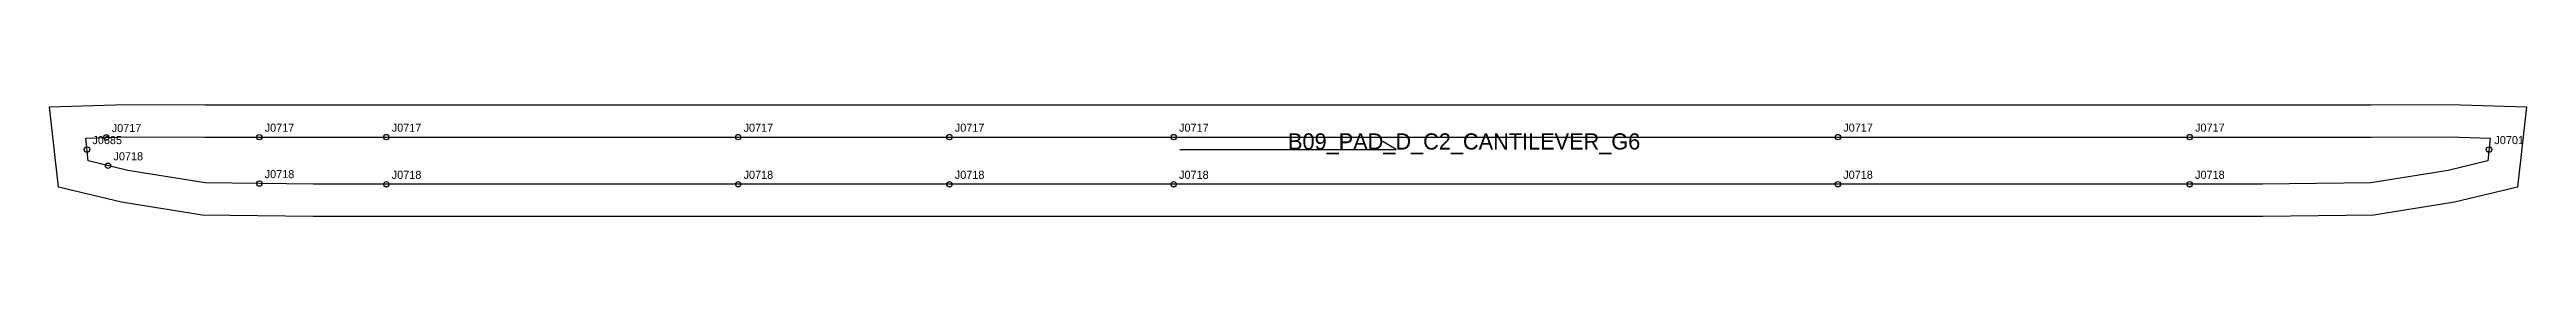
# Model space of a CAD drawing. Header units: millimetres. Extents: x -13 to 902, y -29 to 12.
import ezdxf

# ---------------------------------------------------------------- set-up
doc = ezdxf.new("R2010")
doc.units = ezdxf.units.MM
for name, color, linetype in [('CUT', 1, 'Continuous'), ('GRAIN', 3, 'Continuous'), ('LABEL', 7, 'Continuous'), ('NOTCH', 2, 'Continuous'), ('SEW', 5, 'Continuous')]:
    doc.layers.add(name, color=color, linetype=linetype)

msp = doc.modelspace()

# ---------------------------------------------------------------- linework, layer by layer
at = {"layer": 'CUT'}
msp.add_lwpolyline([(-13.38, 11.58), (15.11, 12.49), (44.15, 12.32), (84.2, 12.34), (138.09, 12.34), (203.75, 12.34), (278.67, 12.35), (359.95, 12.35), (444.49, 12.35), (529.02, 12.35), (610.31, 12.35), (685.22, 12.36), (750.88, 12.36), (804.77, 12.36), (844.82, 12.34), (873.87, 12.5), (902.34, 11.57), (899.01, -18.21), (875.74, -23.78), (845.88, -28.58), (804.85, -29.12), (750.88, -29.12), (685.22, -29.12), (610.31, -29.12), (529.02, -29.13), (444.49, -29.13), (359.95, -29.13), (278.67, -29.13), (203.75, -29.13), (138.09, -29.14), (84.13, -29.14), (43.09, -28.6), (13.22, -23.79), (-10.03, -18.2), (-13.38, 11.58)], close=True, dxfattribs=at)
at = {"layer": 'GRAIN'}
for p, q in [((404.49, -4.25), (484.49, -4.25)), ((484.49, -4.25), (479.49, -1.25))]:
    msp.add_line(p, q, dxfattribs=at)
at = {"layer": 'NOTCH'}
for centre in [(7.63, 0.24), (64.16, 0.33), (111.15, 0.34), (241.21, 0.34), (319.31, 0.35), (402.22, 0.35), (647.76, 0.36), (777.82, 0.36), (0.48, -4.25), (888.5, -4.25), (8.27, -10.26), (64.17, -16.87), (111.15, -17.14), (241.21, -17.13), (319.31, -17.13), (402.22, -17.13), (647.76, -17.12), (777.83, -17.12)]:
    msp.add_circle(centre, 1, dxfattribs=at)
at = {"layer": 'SEW'}
msp.add_lwpolyline([(0, 0), (15.26, 0.48), (44.12, 0.32), (84.2, 0.34), (138.09, 0.34), (203.75, 0.34), (278.67, 0.35), (359.95, 0.35), (444.49, 0.35), (529.02, 0.35), (610.31, 0.35), (685.22, 0.36), (750.88, 0.36), (804.77, 0.36), (844.85, 0.34), (873.71, 0.5), (888.97, 0), (888.02, -8.5), (873.39, -12), (844.85, -16.59), (804.77, -17.12), (750.88, -17.12), (685.22, -17.12), (610.31, -17.12), (529.02, -17.13), (444.49, -17.13), (359.95, -17.13), (278.67, -17.13), (203.75, -17.13), (138.09, -17.14), (84.21, -17.14), (44.13, -16.61), (15.58, -12.02), (0.96, -8.5)], close=True, dxfattribs=at)

# ---------------------------------------------------------------- texts
at = {"layer": 'LABEL'}
for s, height, p in [('J0685', 3, (2.48, -2.25)), ('J0717', 3, (9.63, 2.24)), ('J0717', 3, (66.16, 2.33)), ('J0717', 3, (113.15, 2.34)), ('J0717', 3, (243.21, 2.34)), ('J0717', 3, (321.31, 2.35)), ('J0717', 3, (404.22, 2.35)), ('B09_PAD_D_C2_CANTILEVER_G6', 6, (444.49, -4.25)), ('J0717', 3, (649.76, 2.36)), ('J0717', 3, (779.82, 2.36)), ('J0701', 3, (890.5, -2.25)), ('J0718', 3, (10.27, -8.26)), ('J0718', 3, (66.17, -14.87)), ('J0718', 3, (113.15, -15.14)), ('J0718', 3, (243.21, -15.13)), ('J0718', 3, (321.31, -15.13)), ('J0718', 3, (404.22, -15.13)), ('J0718', 3, (649.76, -15.12)), ('J0718', 3, (779.83, -15.12))]:
    msp.add_text(s, height=height, dxfattribs=at).set_placement(p)

doc.saveas('drawing.dxf')
